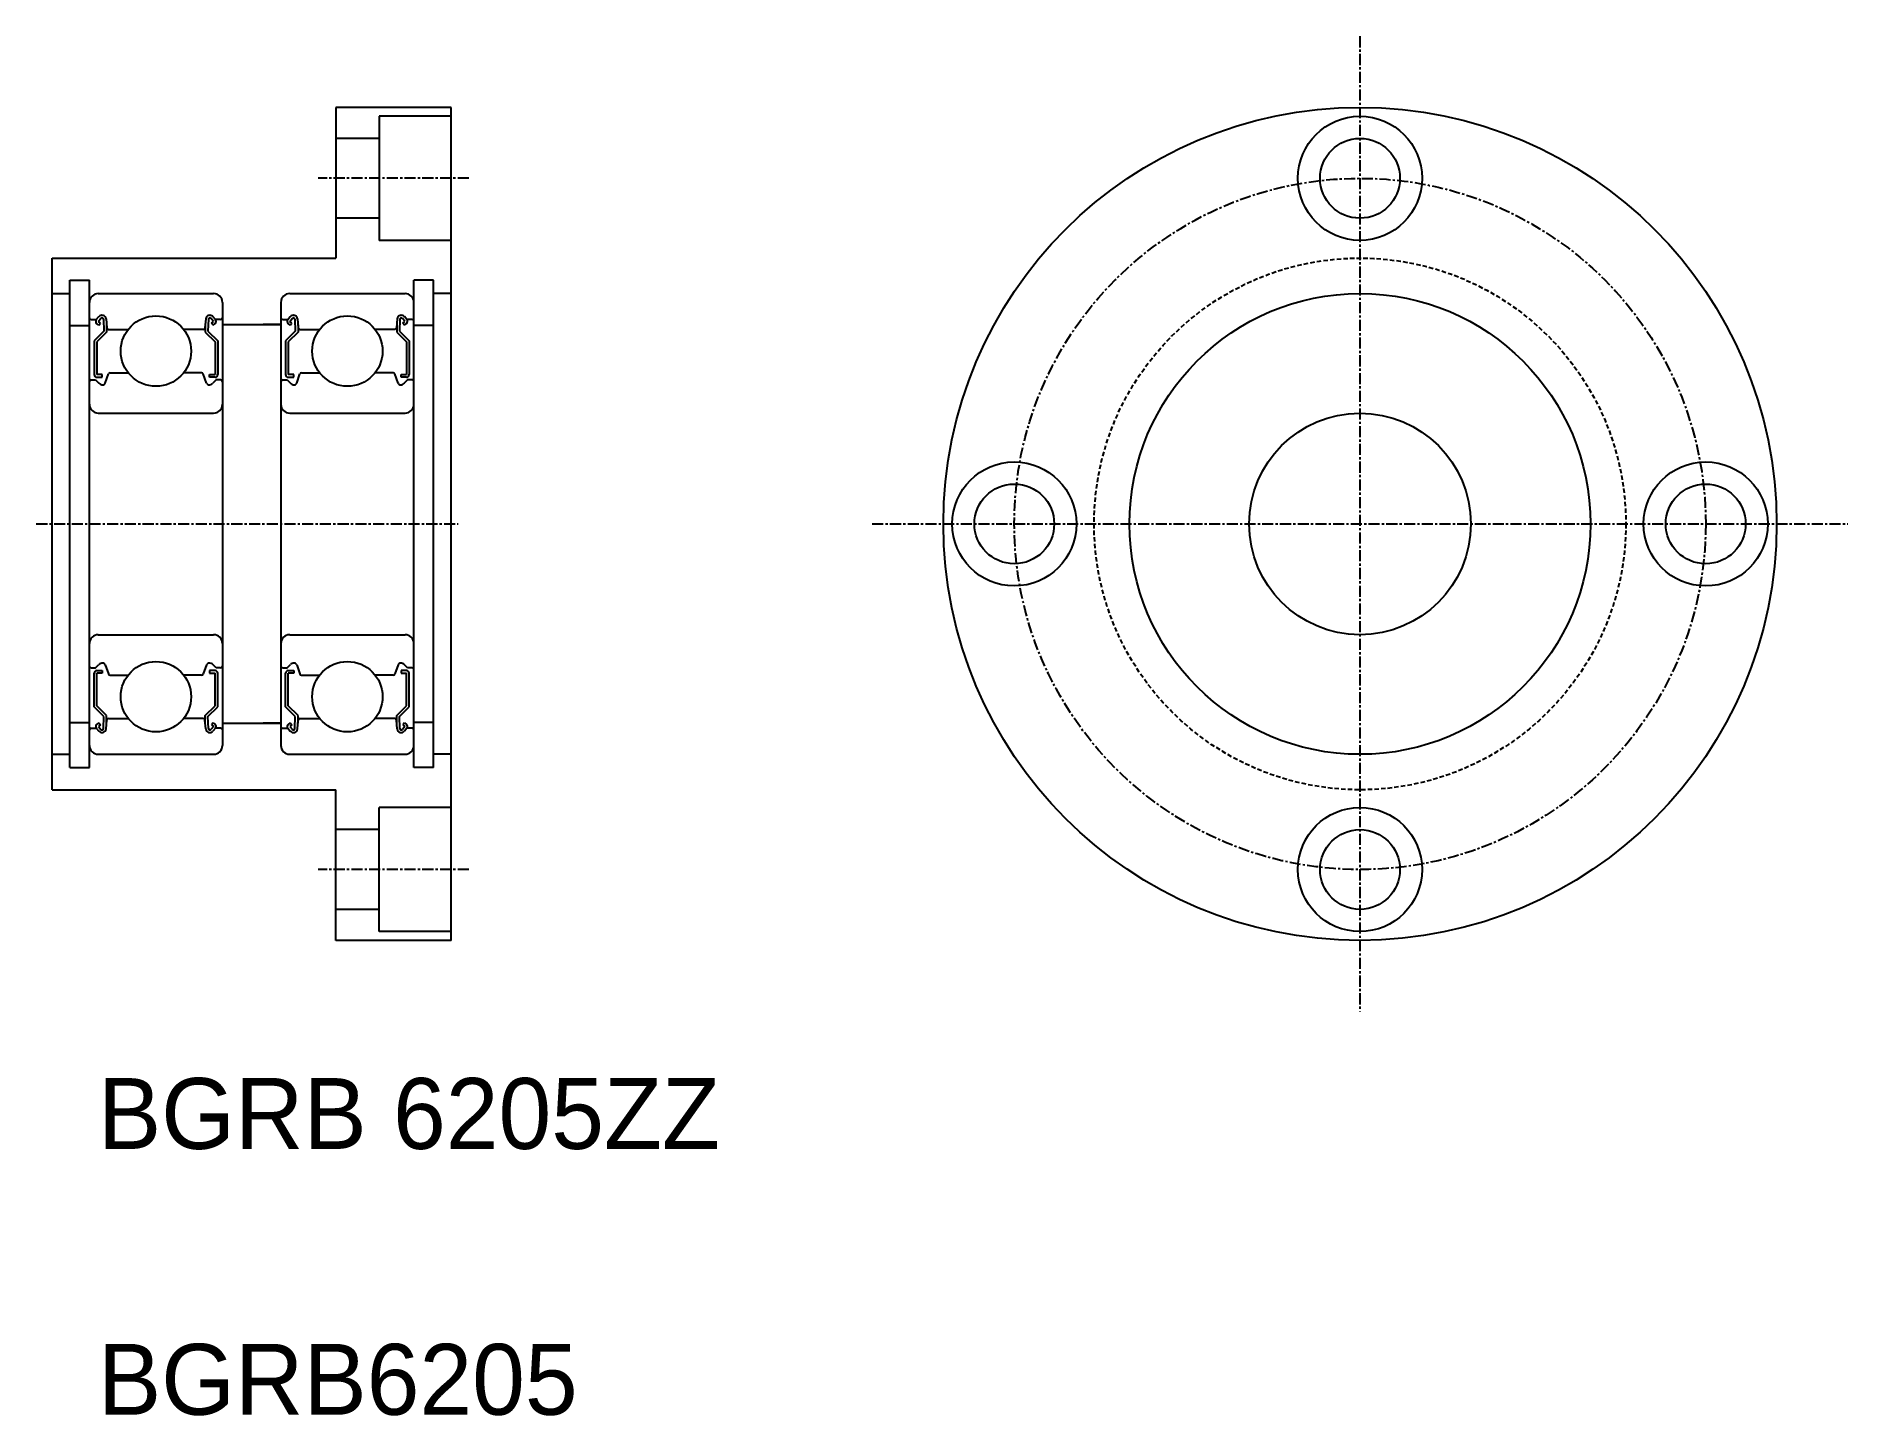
# Model space of a CAD drawing. Extents: x 269 to 474, y 152 to 308.
import ezdxf

# ---------------------------------------------------------------- set-up
doc = ezdxf.new("R2010")
doc.units = 0
doc.linetypes.add('CENTER', pattern=[2, 1.25, -0.25, 0.25, -0.25])
doc.linetypes.add('DASHED', pattern=[0.75, 0.5, -0.25])
doc.layers.get('0').update_dxf_attribs({"linetype": 'CONTINUOUS'})
doc.layers.add('CENTER', color=1, linetype='CENTER')

msp = doc.modelspace()

# ---------------------------------------------------------------- linework, layer by layer
at = {"color": 7, "linetype": 'CONTINUOUS'}
for p, q in [((303.29, 299.47), (303.29, 282.47)), ((316.29, 299.47), (303.29, 299.47)), ((308.19, 298.47), (308.19, 284.47)), ((316.29, 298.47), (308.19, 298.47)), ((309.79, 299.47), (309.79, 299.47)), ((313.04, 299.47), (313.04, 299.47)), ((316.29, 205.47), (316.29, 299.47)), ((308.19, 295.97), (303.29, 295.97)), ((308.19, 286.97), (303.29, 286.97)), ((316.29, 284.47), (308.19, 284.47)), ((271.29, 222.47), (271.29, 282.47)), ((271.29, 282.47), (303.29, 282.47)), ((271.29, 278.47), (273.29, 278.47)), ((273.29, 224.97), (273.29, 279.97)), ((273.29, 279.97), (275.49, 279.97)), ((275.49, 224.97), (275.49, 279.97)), ((276.49, 278.47), (289.49, 278.47)), ((298.09, 278.47), (311.09, 278.47)), ((312.09, 224.97), (312.09, 279.97)), ((314.29, 279.97), (312.09, 279.97)), ((314.29, 224.97), (314.29, 279.97)), ((316.29, 278.47), (314.29, 278.47)), ((290.49, 277.47), (290.49, 227.47)), ((297.09, 277.47), (297.09, 227.47)), ((273.29, 274.87), (275.49, 274.87)), ((275.69, 275.52), (276.27, 275.52)), ((277.11, 274.23), (276.02, 273.13)), ((276.26, 275.52), (276.55, 275.86)), ((276.53, 274.91), (276.3, 275.1)), ((277.42, 274.1), (276.32, 273)), ((276.5, 275.33), (276.78, 275.67)), ((276.72, 275.14), (276.5, 275.33)), ((276.53, 274.91), (276.72, 275.14)), ((277.06, 275.57), (277.11, 274.23)), ((277.36, 275.6), (277.45, 274.61)), ((277.42, 274.95), (277.42, 274.1)), ((277.64, 274.42), (279.86, 274.42)), ((288.33, 274.42), (286.11, 274.42)), ((288.61, 275.6), (288.52, 274.61)), ((288.56, 274.95), (288.56, 274.1)), ((288.56, 274.1), (289.66, 273)), ((288.91, 275.57), (288.86, 274.23)), ((288.86, 274.23), (289.96, 273.13)), ((289.47, 275.33), (289.19, 275.67)), ((289.25, 275.14), (289.47, 275.33)), ((289.44, 274.91), (289.25, 275.14)), ((289.71, 275.52), (289.42, 275.86)), ((289.44, 274.91), (289.67, 275.1)), ((290.29, 275.52), (289.7, 275.52)), ((290.49, 274.97), (297.09, 274.97)), ((297.09, 274.97), (295.09, 274.97)), ((297.29, 275.52), (297.87, 275.52)), ((298.71, 274.23), (297.62, 273.13)), ((297.86, 275.52), (298.15, 275.86)), ((298.13, 274.91), (297.9, 275.1)), ((299.02, 274.1), (297.92, 273)), ((298.1, 275.33), (298.38, 275.67)), ((298.32, 275.14), (298.1, 275.33)), ((298.13, 274.91), (298.32, 275.14)), ((298.66, 275.57), (298.71, 274.23)), ((298.96, 275.6), (299.05, 274.61)), ((299.02, 274.95), (299.02, 274.1)), ((299.24, 274.42), (301.46, 274.42)), ((309.93, 274.42), (307.71, 274.42)), ((310.21, 275.6), (310.12, 274.61)), ((310.16, 274.95), (310.16, 274.1)), ((310.16, 274.1), (311.26, 273)), ((310.51, 275.57), (310.46, 274.23)), ((310.46, 274.23), (311.56, 273.13)), ((311.07, 275.33), (310.79, 275.67)), ((310.85, 275.14), (311.07, 275.33)), ((311.04, 274.91), (310.85, 275.14)), ((311.31, 275.52), (311.02, 275.86)), ((311.04, 274.91), (311.27, 275.1)), ((311.89, 275.52), (311.3, 275.52)), ((314.29, 274.87), (312.09, 274.87)), ((276.02, 273.13), (276.02, 269.32)), ((276.32, 273), (276.32, 269.32)), ((289.66, 273), (289.66, 269.32)), ((289.96, 273.13), (289.96, 269.32)), ((297.62, 273.13), (297.62, 269.32)), ((297.92, 273), (297.92, 269.32)), ((311.26, 273), (311.26, 269.32)), ((311.56, 273.13), (311.56, 269.32)), ((275.69, 268.72), (276.18, 268.72)), ((276.18, 268.72), (276.56, 268.35)), ((276.94, 269.32), (276.32, 269.32)), ((276.32, 269.02), (276.94, 269.02)), ((276.94, 269.02), (276.94, 269.32)), ((277.27, 268.37), (277.64, 269.39)), ((277.83, 269.52), (279.86, 269.52)), ((288.14, 269.52), (286.11, 269.52)), ((288.7, 268.37), (288.33, 269.39)), ((289.04, 269.02), (289.04, 269.32)), ((289.04, 269.32), (289.66, 269.32)), ((289.66, 269.02), (289.04, 269.02)), ((289.79, 268.72), (289.41, 268.35)), ((290.29, 268.72), (289.79, 268.72)), ((297.29, 268.72), (297.78, 268.72)), ((297.78, 268.72), (298.16, 268.35)), ((298.54, 269.32), (297.92, 269.32)), ((297.92, 269.02), (298.54, 269.02)), ((298.54, 269.02), (298.54, 269.32)), ((298.87, 268.37), (299.24, 269.39)), ((299.43, 269.52), (301.46, 269.52)), ((309.74, 269.52), (307.71, 269.52)), ((310.3, 268.37), (309.93, 269.39)), ((310.64, 269.02), (310.64, 269.32)), ((310.64, 269.32), (311.26, 269.32)), ((311.26, 269.02), (310.64, 269.02)), ((311.39, 268.72), (311.01, 268.35)), ((311.89, 268.72), (311.39, 268.72)), ((276.49, 264.97), (289.49, 264.97)), ((298.09, 264.97), (311.09, 264.97)), ((276.49, 239.97), (289.49, 239.97)), ((298.09, 239.97), (311.09, 239.97)), ((275.69, 236.22), (276.18, 236.22)), ((276.02, 231.82), (276.02, 235.62)), ((276.18, 236.22), (276.56, 236.6)), ((276.32, 235.92), (276.94, 235.92)), ((276.32, 231.94), (276.32, 235.62)), ((276.94, 235.62), (276.32, 235.62)), ((276.94, 235.92), (276.94, 235.62)), ((277.27, 236.58), (277.64, 235.56)), ((277.83, 235.42), (279.86, 235.42)), ((288.14, 235.42), (286.11, 235.42)), ((288.7, 236.58), (288.33, 235.56)), ((289.04, 235.92), (289.04, 235.62)), ((289.66, 235.92), (289.04, 235.92)), ((289.04, 235.62), (289.66, 235.62)), ((289.79, 236.22), (289.41, 236.6)), ((289.66, 231.94), (289.66, 235.62)), ((290.29, 236.22), (289.79, 236.22)), ((289.96, 231.82), (289.96, 235.62)), ((297.29, 236.22), (297.78, 236.22)), ((297.62, 231.82), (297.62, 235.62)), ((297.78, 236.22), (298.16, 236.6)), ((297.92, 235.92), (298.54, 235.92)), ((297.92, 231.94), (297.92, 235.62)), ((298.54, 235.62), (297.92, 235.62)), ((298.54, 235.92), (298.54, 235.62)), ((298.87, 236.58), (299.24, 235.56)), ((299.43, 235.42), (301.46, 235.42)), ((309.74, 235.42), (307.71, 235.42)), ((310.3, 236.58), (309.93, 235.56)), ((310.64, 235.92), (310.64, 235.62)), ((311.26, 235.92), (310.64, 235.92)), ((310.64, 235.62), (311.26, 235.62)), ((311.39, 236.22), (311.01, 236.6)), ((311.26, 231.94), (311.26, 235.62)), ((311.89, 236.22), (311.39, 236.22)), ((311.56, 231.82), (311.56, 235.62)), ((277.11, 230.72), (276.02, 231.82)), ((277.42, 230.84), (276.32, 231.94)), ((288.56, 230.84), (289.66, 231.94)), ((288.86, 230.72), (289.96, 231.82)), ((298.71, 230.72), (297.62, 231.82)), ((299.02, 230.84), (297.92, 231.94)), ((310.16, 230.84), (311.26, 231.94)), ((310.46, 230.72), (311.56, 231.82)), ((273.29, 230.07), (275.49, 230.07)), ((275.69, 229.42), (276.27, 229.42)), ((276.26, 229.42), (276.55, 229.09)), ((276.53, 230.04), (276.3, 229.85)), ((276.72, 229.81), (276.5, 229.62)), ((276.5, 229.62), (276.78, 229.28)), ((276.53, 230.04), (276.72, 229.81)), ((277.06, 229.38), (277.11, 230.72)), ((277.36, 229.34), (277.45, 230.34)), ((277.42, 230), (277.42, 230.84)), ((277.64, 230.52), (279.86, 230.52)), ((288.33, 230.52), (286.11, 230.52)), ((288.61, 229.34), (288.52, 230.34)), ((288.56, 230), (288.56, 230.84)), ((288.91, 229.38), (288.86, 230.72)), ((289.47, 229.62), (289.19, 229.28)), ((289.44, 230.04), (289.25, 229.81)), ((289.25, 229.81), (289.47, 229.62)), ((289.71, 229.42), (289.42, 229.09)), ((289.44, 230.04), (289.67, 229.85)), ((290.29, 229.42), (289.7, 229.42)), ((290.49, 229.97), (297.09, 229.97)), ((297.09, 229.97), (295.09, 229.97)), ((297.29, 229.42), (297.87, 229.42)), ((297.86, 229.42), (298.15, 229.09)), ((298.13, 230.04), (297.9, 229.85)), ((298.32, 229.81), (298.1, 229.62)), ((298.1, 229.62), (298.38, 229.28)), ((298.13, 230.04), (298.32, 229.81)), ((298.66, 229.38), (298.71, 230.72)), ((298.96, 229.34), (299.05, 230.34)), ((299.02, 230), (299.02, 230.84)), ((299.24, 230.52), (301.46, 230.52)), ((309.93, 230.52), (307.71, 230.52)), ((310.21, 229.34), (310.12, 230.34)), ((310.16, 230), (310.16, 230.84)), ((310.51, 229.38), (310.46, 230.72)), ((311.07, 229.62), (310.79, 229.28)), ((311.04, 230.04), (310.85, 229.81)), ((310.85, 229.81), (311.07, 229.62)), ((311.31, 229.42), (311.02, 229.09)), ((311.04, 230.04), (311.27, 229.85)), ((311.89, 229.42), (311.3, 229.42)), ((314.29, 230.07), (312.09, 230.07)), ((271.29, 226.47), (273.29, 226.47)), ((273.29, 224.97), (275.49, 224.97)), ((276.49, 226.47), (289.49, 226.47)), ((280.04, 226.47), (280.04, 226.47)), ((282.99, 226.47), (282.99, 226.47)), ((298.09, 226.47), (311.09, 226.47)), ((301.64, 226.47), (301.64, 226.47)), ((304.59, 226.47), (304.59, 226.47)), ((314.29, 224.97), (312.09, 224.97)), ((316.29, 226.47), (314.29, 226.47)), ((271.29, 222.47), (303.29, 222.47)), ((303.29, 205.47), (303.29, 222.47)), ((308.19, 206.47), (308.19, 220.47)), ((316.29, 220.47), (308.19, 220.47)), ((308.19, 217.97), (303.29, 217.97)), ((308.19, 208.97), (303.29, 208.97)), ((316.29, 206.47), (308.19, 206.47)), ((316.29, 205.47), (303.29, 205.47))]:
    msp.add_line(p, q, dxfattribs=at)
for centre, radius in [((418.83, 252.47), 47), ((418.83, 291.47), 7), ((418.83, 291.47), 4.5), ((418.83, 252.47), 26), ((282.99, 271.97), 3.97), ((304.59, 271.97), 3.97), ((418.83, 252.47), 12.5), ((379.83, 252.47), 7), ((457.83, 252.47), 7), ((379.83, 252.47), 4.5), ((457.83, 252.47), 4.5), ((282.99, 232.97), 3.97), ((304.59, 232.97), 3.97), ((418.83, 213.47), 7), ((418.83, 213.47), 4.5)]:
    msp.add_circle(centre, radius, dxfattribs=at)
at = {"color": 3, "linetype": 'DASHED'}
msp.add_circle((418.83, 252.47), 30, dxfattribs=at)
at = {"color": 7, "linetype": 'CONTINUOUS'}
for centre, radius, start, end in [((276.49, 277.47), 1, 90, 180), ((289.49, 277.47), 1, 0, 90), ((298.09, 277.47), 1, 90, 180), ((311.09, 277.47), 1, 0, 90), ((276.9, 275.56), 0.46, 4.9869, 139.9105), ((289.07, 275.56), 0.46, 40.0895, 175.0131), ((298.5, 275.56), 0.46, 4.9869, 139.9105), ((310.67, 275.56), 0.46, 40.0895, 175.0131), ((275.69, 275.72), 0.2, 180, 270), ((276.49, 275.33), 0.3, 139.9105, 229.9992), ((276.9, 275.56), 0.16, 2.3754, 139.9946), ((277.64, 274.62), 0.2, 184.9869, 270), ((288.33, 274.62), 0.2, 270, 355.0131), ((289.07, 275.56), 0.16, 40.0054, 177.6246), ((289.48, 275.33), 0.3, 310.0008, 40.0895), ((290.29, 275.72), 0.2, 270, 0), ((297.29, 275.72), 0.2, 180, 270), ((298.09, 275.33), 0.3, 139.9105, 229.9992), ((298.5, 275.56), 0.16, 2.3754, 139.9946), ((299.24, 274.62), 0.2, 184.9869, 270), ((309.93, 274.62), 0.2, 270, 355.0131), ((310.67, 275.56), 0.16, 40.0054, 177.6246), ((311.08, 275.33), 0.3, 310.0008, 40.0895), ((311.89, 275.72), 0.2, 270, 0), ((275.69, 268.52), 0.2, 90, 180), ((276.32, 269.32), 0.3, 180, 270), ((276.98, 268.77), 0.6, 225.0023, 272.8279), ((276.99, 268.47), 0.3, 265.4914, 340.0304), ((277.83, 269.32), 0.2, 90, 160.0304), ((288.14, 269.32), 0.2, 19.9696, 90), ((288.99, 268.47), 0.3, 199.9696, 274.5086), ((288.99, 268.77), 0.6, 267.1721, 314.9977), ((289.66, 269.32), 0.3, 270, 0), ((290.29, 268.52), 0.2, 0, 90), ((297.29, 268.52), 0.2, 90, 180), ((297.92, 269.32), 0.3, 180, 270), ((298.58, 268.77), 0.6, 225.0023, 272.8279), ((298.59, 268.47), 0.3, 265.4914, 340.0304), ((299.43, 269.32), 0.2, 90, 160.0304), ((309.74, 269.32), 0.2, 19.9696, 90), ((310.59, 268.47), 0.3, 199.9696, 274.5086), ((310.59, 268.77), 0.6, 267.1721, 314.9977), ((311.26, 269.32), 0.3, 270, 0), ((311.89, 268.52), 0.2, 0, 90), ((276.49, 265.97), 1, 180, 270), ((289.49, 265.97), 1, 270, 0), ((298.09, 265.97), 1, 180, 270), ((311.09, 265.97), 1, 270, 0), ((276.49, 238.97), 1, 90, 180), ((289.49, 238.97), 1, 0, 90), ((298.09, 238.97), 1, 90, 180), ((311.09, 238.97), 1, 0, 90), ((275.69, 236.42), 0.2, 180, 270), ((276.32, 235.62), 0.3, 90, 180), ((276.98, 236.17), 0.6, 87.1721, 134.9977), ((276.99, 236.47), 0.3, 19.9696, 94.5086), ((277.83, 235.62), 0.2, 199.9696, 270), ((288.14, 235.62), 0.2, 270, 340.0304), ((288.99, 236.47), 0.3, 85.4914, 160.0304), ((288.99, 236.17), 0.6, 45.0023, 92.8279), ((289.66, 235.62), 0.3, 0, 90), ((290.29, 236.42), 0.2, 270, 0), ((297.29, 236.42), 0.2, 180, 270), ((297.92, 235.62), 0.3, 90, 180), ((298.58, 236.17), 0.6, 87.1721, 134.9977), ((298.59, 236.47), 0.3, 19.9696, 94.5086), ((299.43, 235.62), 0.2, 199.9696, 270), ((309.74, 235.62), 0.2, 270, 340.0304), ((310.59, 236.47), 0.3, 85.4914, 160.0304), ((310.59, 236.17), 0.6, 45.0023, 92.8279), ((311.26, 235.62), 0.3, 0, 90), ((311.89, 236.42), 0.2, 270, 0), ((275.69, 229.22), 0.2, 90, 180), ((276.49, 229.62), 0.3, 130.0008, 220.0895), ((276.9, 229.38), 0.46, 220.0895, 355.0131), ((276.9, 229.38), 0.16, 220.0054, 357.6246), ((277.64, 230.32), 0.2, 90, 175.0131), ((288.33, 230.32), 0.2, 4.9869, 90), ((289.07, 229.38), 0.46, 184.9869, 319.9105), ((289.07, 229.38), 0.16, 182.3754, 319.9946), ((289.48, 229.62), 0.3, 319.9105, 49.9992), ((290.29, 229.22), 0.2, 0, 90), ((297.29, 229.22), 0.2, 90, 180), ((298.09, 229.62), 0.3, 130.0008, 220.0895), ((298.5, 229.38), 0.46, 220.0895, 355.0131), ((298.5, 229.38), 0.16, 220.0054, 357.6246), ((299.24, 230.32), 0.2, 90, 175.0131), ((309.93, 230.32), 0.2, 4.9869, 90), ((310.67, 229.38), 0.46, 184.9869, 319.9105), ((310.67, 229.38), 0.16, 182.3754, 319.9946), ((311.08, 229.62), 0.3, 319.9105, 49.9992), ((311.89, 229.22), 0.2, 0, 90), ((276.49, 227.47), 1, 180, 270), ((289.49, 227.47), 1, 270, 0), ((298.09, 227.47), 1, 180, 270), ((311.09, 227.47), 1, 270, 0)]:
    msp.add_arc(centre, radius, start, end, dxfattribs=at)
at = {"layer": 'CENTER', "color": 1, "linetype": 'CENTER'}
for p, q in [((418.83, 307.5), (418.83, 197.44)), ((318.29, 291.47), (301.29, 291.47)), ((269.49, 252.47), (317.09, 252.47)), ((363.8, 252.47), (473.86, 252.47)), ((318.29, 213.47), (301.29, 213.47))]:
    msp.add_line(p, q, dxfattribs=at)
msp.add_circle((418.83, 252.47), 39, dxfattribs=at)

# ---------------------------------------------------------------- texts
at = {"color": 7, "linetype": 'CONTINUOUS'}
for s, p in [('BGRB 6205ZZ', (276.45, 181.94)), ('BGRB6205', (276.45, 151.94))]:
    msp.add_text(s, height=8, dxfattribs=at).set_placement(p)

doc.saveas('drawing.dxf')
